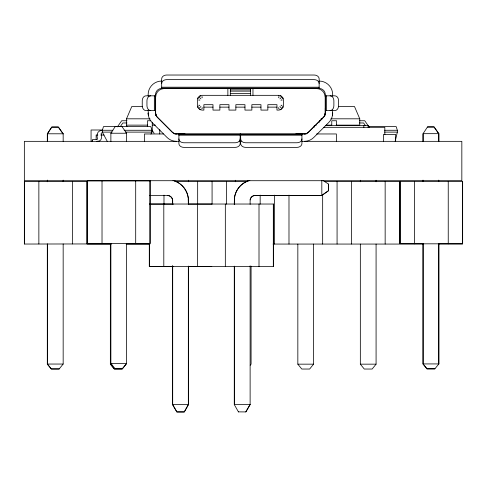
<?xml version="1.0" encoding="UTF-8"?>
<svg xmlns="http://www.w3.org/2000/svg" width="487" height="487" viewBox="0 0 487 487"><rect width="100%" height="100%" fill="white"/><g stroke="black" fill="none" stroke-linecap="round" stroke-linejoin="round"><path stroke-width="0.73" d="M395.158 141.34L397.349 132.117L397.349 130.273L396.174 126.577L368.142 126.577M107.25 141.34L102.331 132.117L102.331 130.273L103.506 126.577L150.812 126.577L151.987 130.273L151.987 132.117L150.933 134.095M198.014 97.79L197.795 98.429L198.27 98.91M282.813 107.633L283.038 106.994L282.557 106.513M126.967 126.517L126.504 125.129L126.504 118.81L131.776 106.525L142.417 106.525M188.439 266.237L188.439 404.612L184.342 411.917L176.915 411.917L172.69 404.612L172.69 265.829M245.795 411.874L250.02 404.569M250.123 265.841L250.123 404.618L245.892 411.929L238.368 411.874M47.416 141.388L47.416 133.791L51.823 127.022L58.403 127.022L63.164 133.791L63.164 141.388M110.878 141.595L110.878 133.237L115.285 126.468L121.86 126.468L126.626 133.237L126.626 141.595M202.275 107.633L201.825 108.291L202.275 108.65M278.552 97.79L279.008 97.132L278.552 96.773M117.422 126.876L121.683 120.746L127.022 120.746M120.283 126.638L122.84 122.961L127.022 122.961M198.799 100.249L199.159 99.798L199.816 100.249M282.034 105.174L281.669 105.624L281.011 105.174M63.164 243.975L63.164 364.045L59.122 369.012L51.251 369.012L47.312 364.142L47.312 244.078M126.626 243.421L126.626 363.491L122.687 368.361L114.81 368.361L110.878 363.491L110.878 243.421M126.206 364.045L122.158 369.036L114.281 369.036L110.348 364.16L110.348 244.097M250.215 365.244L251.085 364.16L251.085 266.133M313.585 244.097L313.585 364.16L309.647 369.036L301.776 369.036L297.837 364.16L297.837 244.097M376.08 244.097L376.08 364.16L372.147 369.036L364.27 369.036L360.337 364.16L360.337 244.097M438.86 243.859L438.86 363.923L434.824 368.896L426.947 368.896L423.008 364.026L423.008 243.957M198.27 106.513L197.795 106.994L198.014 107.633M199.061 108.388L200.948 106.507M200.936 109.179L200.455 109.654L199.816 109.435M279.897 96.249L280.378 95.769L281.011 95.988M279.885 98.922L281.766 97.035M282.557 98.91L283.038 98.429L282.813 97.79M307.991 132.732L323.502 117.306A6.154 6.154 0 0 0 325.304 112.96L325.304 108.126M202.275 96.773L201.825 97.132L202.275 97.79M278.552 108.65L279.008 108.291L278.552 107.633M250.123 204.412L250.123 200.62A5.144 5.144 0 0 1 255.267 195.476L321.816 195.476L328.585 190.715L328.585 184.135L323.045 180.531M199.816 105.174L199.159 105.624L198.799 105.174M281.011 100.249L281.669 99.798L282.034 100.249M199.816 95.988L200.455 95.769L200.936 96.249M281.011 109.435L280.378 109.654L279.897 109.179M102.69 132.208L101.174 133.347C101.978 137.858 101.88 141.559 96.87 141.34M102.039 130.37C97.15 130.534 96.408 134.826 97.485 139.13L97.169 139.452A1.071 1.071 0 0 1 96.95 139.489L92.56 139.495L92.56 141.34M161.678 87.203L319.149 87.203M161.678 88.123L319.149 88.123M167.218 88.439L196.742 88.439M284.091 88.439L313.616 88.439M230.327 88.561L164.265 88.561A8.614 8.614 0 0 0 155.651 97.175L155.651 112.905A6.154 6.154 0 0 0 157.453 117.257L172.228 132.038A6.148 6.148 0 0 0 176.58 133.84L304.253 133.84A6.148 6.148 0 0 0 308.6 132.038L323.38 117.257A6.154 6.154 0 0 0 325.182 112.905L325.182 97.175A8.614 8.614 0 0 0 316.568 88.561L250.501 88.561M230.327 89.839L250.501 89.839M230.327 91.118L250.501 91.118M230.327 93.364L250.501 93.364M155.53 95.823L146.027 95.823A4.919 3.786 -90 0 0 142.241 100.742L142.241 105.667A4.919 3.786 90 0 0 146.027 110.586L155.53 110.586M325.304 95.823L334.8 95.823A4.919 3.786 90 0 1 338.593 100.742L338.593 105.667A4.919 3.786 -90 0 1 334.8 110.586L325.304 110.586M338.538 106.525L354.499 106.525L359.765 118.81L359.765 125.129L336.207 125.129M203.876 107.14L212.983 107.14M219.868 107.14L228.975 107.14M235.866 107.14L244.967 107.14M251.858 107.14L260.959 107.14M267.85 107.14L276.957 107.14M126.504 118.81L150.014 118.81M321.006 118.81L322.528 118.81M330.886 118.81L359.765 118.81M150.879 120.746L147.451 120.746L147.451 126.638M320.836 120.746L319.466 120.746L319.466 122.225M359.406 120.746L364.745 120.746L369.432 127.484M359.406 122.961L363.588 122.961L365.293 125.415M126.504 125.129L147.731 125.129M152.291 125.129L155.335 125.129M326.327 125.129L331.647 125.129M314.645 125.372L316.154 125.372M325.237 125.372L368.19 125.372L368.19 127.655M427.422 127.004L433.996 127.004L438.757 133.767L438.757 141.364M323.593 127.32L384.821 127.32L384.821 134.698M102.416 129.999L91.063 129.999L91.063 141.072L92.579 141.072M102.331 130.273L112.862 130.273M124.148 130.273L151.987 130.273M384.681 130.273L397.349 130.273M102.331 132.117L112.107 132.117M125.652 132.117L151.987 132.117M384.681 132.117L397.349 132.117M110.878 133.237L126.626 133.237M438.86 141.267L438.86 133.669L423.118 133.669L423.118 141.267M47.416 133.791L63.164 133.791M163.51 133.962L144.456 133.962L144.456 141.34M174.669 133.962L185.054 133.962M295.779 133.962L306.293 133.962M316.58 133.962L336.377 133.962L336.377 141.34M178.899 134.278L240.17 134.278M240.663 134.278L301.928 134.278M97.85 135.033L96.14 135.033L96.14 139.239M100.718 135.033L104.066 135.033M178.899 135.197L240.17 135.197M240.663 135.197L301.928 135.197M240.17 138.88L240.785 138.88M178.899 141.34L24.35 141.34L24.35 180.714L461.834 180.714L461.834 141.34L301.928 141.34M239.665 141.34L241.187 141.34M175.217 181.566L247.439 181.566M324.178 181.566L399.571 181.566L399.571 244.06L273.055 244.06M149.393 195.464L167.546 195.464A5.144 5.144 0 0 1 172.69 200.607L172.69 204.4M149.393 204.029L273.42 204.035L273.42 266.535L149.393 266.523L149.393 243.938M150.051 204.077L173.433 204.077M188.402 204.077L211.79 204.077M423.44 243.926L400.046 243.926L400.046 181.426M438.41 243.926L462.547 243.926L462.547 181.426M111.633 243.944L87.496 243.944L87.496 181.444M126.602 243.944L149.99 243.944L149.99 181.444M110.47 244.06L87.082 244.06L87.082 181.566M126.188 244.06L149.582 244.06M173.433 266.578L149.296 266.578L149.296 243.987M188.402 266.578L211.79 266.578M110.878 363.491L126.626 363.491M423.118 243.859L423.118 363.923L438.86 363.923M47.416 243.975L47.416 364.045L63.164 364.045M110.458 243.975L110.458 364.045L111.955 364.045M297.837 364.16L313.585 364.16M360.337 364.16L376.08 364.16M434.928 368.799L427.05 368.799L423.118 363.923M59.225 368.915L51.354 368.915L47.416 364.045M122.267 368.915L114.396 368.915L110.458 364.045M172.69 404.612L188.439 404.612M250.123 404.618L234.375 404.618L234.375 266.249M151.676 130.9L153.259 131.807L154.075 133.286M279.885 106.507L281.766 108.388M199.061 97.035L200.948 98.922M438.86 133.669L434.1 126.9L427.525 126.9L423.008 133.767L423.008 141.364M63.06 133.888L58.3 127.119L51.719 127.119L47.312 133.888L47.312 141.486M238.466 411.929L234.277 404.569L234.277 266.2M188.238 198.666L188.335 203.943M448.241 181.328L448.241 243.823M438.757 180.123L438.757 181.645M438.757 243.957L438.757 364.026M423.008 180.123L423.008 181.645M414.565 181.328L414.565 243.823M395.663 141.34L395.663 134.479L383.458 134.479L383.458 141.34M385.156 181.566L385.156 244.06M376.08 180.263L376.08 181.779M363.826 125.372L363.826 127.655M360.337 180.263L360.337 181.779M351.48 181.566L351.48 244.06M337.071 181.566L337.071 244.06M336.566 125.165L336.566 120.746L331.769 120.746L331.769 125.165M332.688 96.061L332.688 94.594A13.533 13.533 0 0 0 319.149 81.061M332.688 110.019L332.444 115.504L332.688 112.96A13.533 13.533 0 0 1 328.719 122.529L313.872 137.377A13.533 13.533 0 0 1 304.302 141.34M328.482 184.086L328.482 190.66L321.718 195.427L255.164 195.427A5.144 5.144 0 0 0 250.068 199.895M326.491 95.823L326.491 110.586M325.608 95.823L325.608 110.586M325.304 96.797L325.304 94.594A6.148 6.148 0 0 0 319.149 88.439L319.149 78.876A4.919 3.847 0 0 0 314.231 75.028L166.597 75.028A4.919 3.847 0 0 0 161.678 78.876L161.678 88.439A6.148 6.148 0 0 0 155.53 94.594L155.53 112.96L156.077 115.504L155.53 112.96A6.154 6.154 0 0 0 157.331 117.306L172.179 132.16A6.148 6.148 0 0 0 176.531 133.962M322.662 194.368L322.662 244.06M321.816 180.476L321.816 195.476M314.231 125.689L314.231 127.192M301.928 133.962L301.928 143.525A4.919 3.847 0 0 1 297.009 147.372L245.582 147.372A4.919 3.847 0 0 1 240.663 143.525L240.663 133.962M288.986 195.117L288.986 244.06M274.577 195.117L274.577 244.06M273.317 203.986L273.317 266.486M260.161 195.117L260.161 204.156M259.005 204.035L259.005 266.535M252.966 88.561L252.966 95.33M250.501 95.33L250.501 88.439L230.327 88.439L230.327 95.33M240.17 133.962L240.17 143.525A4.919 3.847 0 0 1 235.245 147.372L183.824 147.372A4.919 3.847 0 0 1 178.899 143.525L178.899 133.962M235.343 180.263L235.343 181.779M234.375 204.662L234.521 197.886A20.923 20.923 0 0 1 249.849 180.409M234.277 204.613L234.417 197.838A20.923 20.923 0 0 1 248.443 180.756M227.867 88.561L227.867 95.33M226.485 181.566L226.485 204.156M225.329 204.035L225.329 266.535M212.076 181.566L212.076 204.156M197.667 181.566L197.667 204.156M197.478 204.029L197.478 266.523M188.591 180.263L188.591 181.779M188.591 266.133L188.591 364.16M188.439 204.656L188.292 197.88A20.923 20.923 0 0 0 172.958 180.397M188.335 266.292L188.335 404.66L184.244 411.972L176.818 411.972L172.593 404.66L172.593 265.878M172.593 204.455L172.593 200.662A5.144 5.144 0 0 0 167.449 195.518M163.991 195.117L163.991 204.156M163.802 204.029L163.802 266.523M159.754 129.566L159.754 133.992M155.225 95.823L155.225 110.586M154.336 95.823L154.336 110.586M152.248 122.219L152.248 131.782M148.145 96.061L148.145 94.594A13.533 13.533 0 0 1 161.678 81.061M148.145 110.019L148.389 115.504L148.145 112.96A13.533 13.533 0 0 0 152.108 122.529L166.962 137.377A13.533 13.533 0 0 0 176.531 141.34M135.696 180.896L135.696 243.39M102.02 180.896L102.02 243.39M72.539 181.444L72.539 243.944M63.164 180.141L63.164 181.663M47.416 180.141L47.416 181.663M47.312 180.245L47.312 181.761M38.863 181.444L38.863 243.944M24.453 181.444L24.453 243.944M174.169 180.847A20.923 20.923 0 0 1 179.636 183.654M180.184 184.062A20.923 20.923 0 0 1 187.659 195.244M187.824 195.908A20.923 20.923 0 0 1 188.195 197.929M308.648 132.16A6.148 6.148 0 0 1 304.302 133.962M330.089 110.586A4.919 3.786 -90 0 0 333.875 105.667L333.875 100.742A4.919 3.786 90 0 0 330.089 95.823M150.739 110.586A4.919 3.786 90 0 1 146.952 105.667L146.952 100.742A4.919 3.786 -90 0 1 150.739 95.823M240.17 138.923A4.919 3.847 0 0 1 235.245 142.764L183.824 142.764A4.919 3.847 0 0 1 178.899 138.923M301.928 138.923A4.919 3.847 0 0 1 297.009 142.764L245.582 142.764A4.919 3.847 0 0 1 240.663 138.923M161.678 83.484A4.919 3.847 0 0 1 166.597 79.637L314.231 79.637A4.919 3.847 0 0 1 319.149 83.484M325.304 112.96L324.75 115.504L325.304 112.96M278.552 95.33L202.275 95.33A4.919 4.919 0 0 0 197.357 100.249L197.357 105.174A4.919 4.919 0 0 0 202.275 110.092L203.876 110.092L203.876 104.681L212.983 104.681L212.983 110.092L219.868 110.092L219.868 104.681L228.975 104.681L228.975 110.092L235.866 110.092L235.866 104.681L244.967 104.681L244.967 110.092L251.858 110.092L251.858 104.681L260.959 104.681L260.959 110.092L267.85 110.092L267.85 104.681L276.957 104.681L276.957 110.092L278.552 110.092A4.919 4.919 0 0 0 283.477 105.174L283.477 100.249A4.919 4.919 0 0 0 278.552 95.33M150.112 180.896L87.611 180.896L87.611 243.39L150.112 243.39L150.112 180.896M462.65 181.328L400.15 181.328L400.15 243.823L462.65 243.823L462.65 181.328M86.954 181.444L24.35 181.548L24.35 244.042L86.954 243.944L86.954 181.444"/></g></svg>
